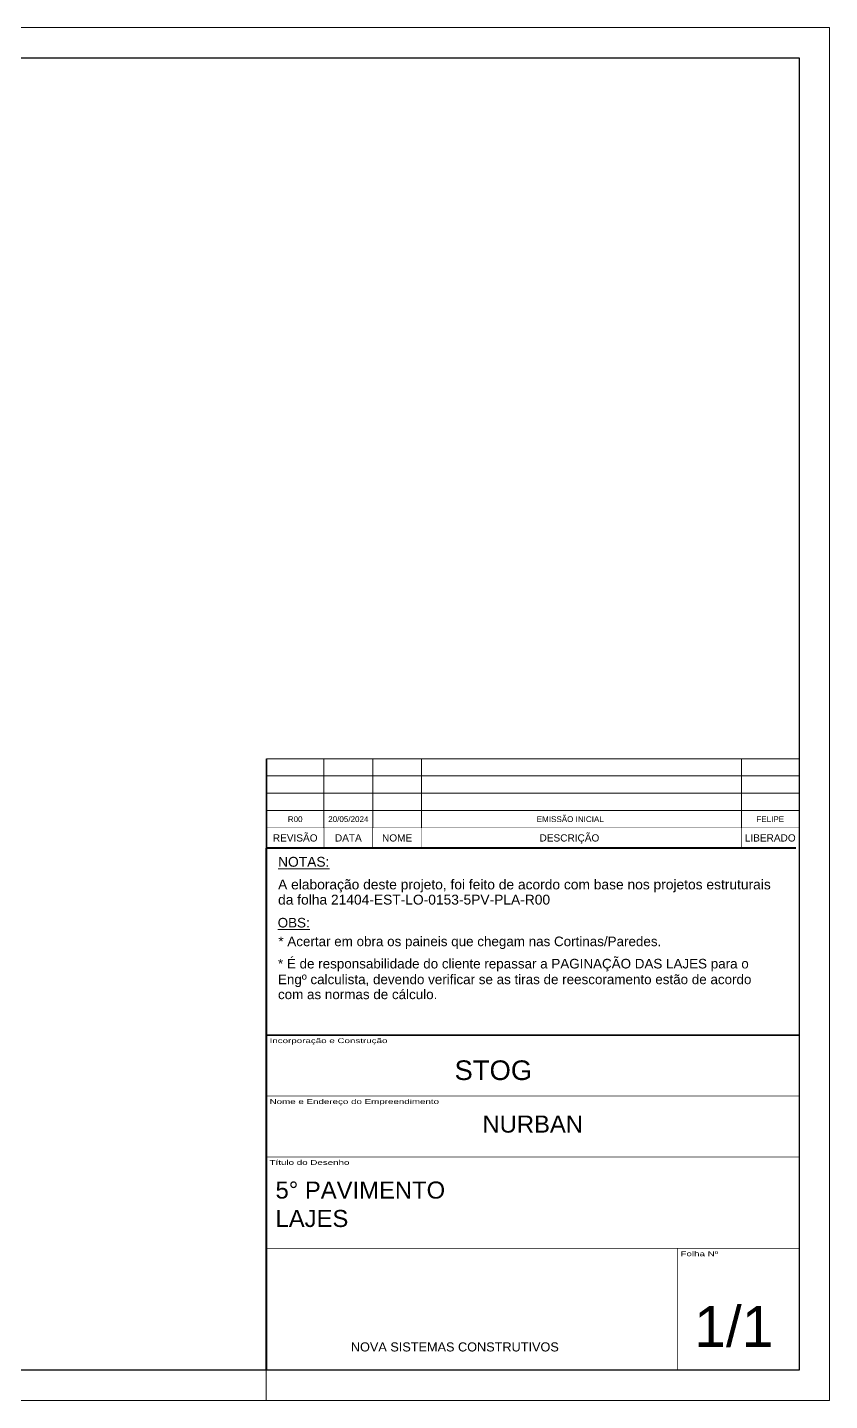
# Model space of a CAD drawing. Header units: millimetres. Extents: x 2454 to 6746, y 504 to 3252.
# Drawn here: x 5141 to 6746, y 504 to 3252 of the extents above; entities that cross this region are included whole.
import ezdxf
from ezdxf.enums import TextEntityAlignment as Align

# ---------------------------------------------------------------- set-up
doc = ezdxf.new("R2010")
doc.units = ezdxf.units.MM
for name, color, linetype, lineweight in [('CARIMBO', 255, 'Continuous', 9), ('FOLHA', 255, 'Continuous', 5), ('Folhas', 255, 'Continuous', 9)]:
    doc.layers.add(name, color=color, linetype=linetype, lineweight=lineweight)
doc.styles.add('ARIAL', font='arial.ttf')
doc.styles.add('Tecnologia', font='')
doc.styles.add('VERDANA', font='verdana.ttf', dxfattribs={"oblique": 15})
doc.styles.get('Tecnologia').set_extended_font_data('Forgotten Futurist')

# ---------------------------------------------------------------- blocks, each defined once
blk = doc.blocks.new('Carimbo Laje')
at = {"layer": 'CARIMBO', "color": 30}
for points, const_width in [([(124981.9, 144853.7), (123684.7, 144853.7), (123684.7, 144038.4)], 4.45), ([(123684.7, 144705.5), (124981.9, 144705.5)], 1.48), ([(123684.7, 144557.3), (124981.9, 144557.3)], 1.48), ([(123684.7, 144334.9), (124981.9, 144334.9)], 1.48), ([(124685.4, 144038.4), (124685.4, 144334.9)], 1.48), ([(123684.7, 144038.4), (124981.9, 144038.4)], 1.48)]:
    blk.add_lwpolyline(points, dxfattribs=dict(at, const_width=const_width))
at = {"color": 0, "linetype": 'Continuous', "ltscale": 5, "style": 'ARIAL'}
blk.add_text('NOVA SISTEMAS CONSTRUTIVOS', height=22.118, dxfattribs=at).set_placement((123890.4, 144083.7))
at = {"color": 7, "style": 'ARIAL'}
blk.add_attdef('INCORPORAÇÃO_E_CONTRUÇÃO', text='', height=45.7, dxfattribs=at).set_placement((124364.7, 144777.9), align=Align.MIDDLE_CENTER)
blk.add_attdef('NOME_DA_OBRA', text='', height=41.5, dxfattribs=at).set_placement((124333.3, 144616.6), align=Align.CENTER)
for tag, p in [('PAVIMENTO', (123706.9, 144455.9)), ('TIPO_DE_PROJETO', (123706.9, 144386.8))]:
    blk.add_attdef(tag, p, '', height=41.5, dxfattribs=at)
at = {"color": 7, "style": 'ARIAL', "oblique": 10}
blk.add_attdef('FOLHA_Nº', text='', height=111.2, dxfattribs=at).set_placement((124832.8, 144149.1), align=Align.CENTER)
at = {"layer": 'CARIMBO', "color": 7, "style": 'VERDANA'}
blk.add_attdef('ENDEREÇO', text='', height=14.8, dxfattribs=at).set_placement((124333.3, 144572.1), align=Align.CENTER)
at = {"layer": 'Folhas', "style": 'Tecnologia', "width": 1.5}
for s, p in [('Incorporação e Construção', (123692.5, 144846.3)), ('Nome e Endereço do Empreendimento', (123692.5, 144698.1)), ('Título do Desenho', (123692.5, 144549.8)), ('Folha Nº', (124693.1, 144327.5))]:
    blk.add_text(s, height=11.86, dxfattribs=at).set_placement(p, align=Align.TOP_LEFT)
blk = doc.blocks.new('Revisão Carimbo')
at = {"color": 30}
for p, q in [((0, 155), (925, 155)), ((100, 35), (100, 155)), ((184.66, 35), (184.66, 155)), ((269.32, 35), (269.32, 155)), ((825, 35), (825, 155)), ((0, 125), (925, 125)), ((0, 95), (925, 95)), ((0, 65), (925, 65))]:
    blk.add_line(p, q, dxfattribs=at)
for points, const_width in [([(0, 0), (0, 155)], 3), ([(0, 35), (925, 35)], 1), ([(100, 35), (100, 0)], 1), ([(184.66, 35), (184.66, 0)], 1), ([(269.32, 35), (269.32, 0)], 1), ([(825, 35), (825, 0)], 1), ([(0, 0), (920, 0)], 3)]:
    blk.add_lwpolyline(points, dxfattribs=dict(at, const_width=const_width))
at = {"color": 7, "style": 'ARIAL'}
for s, p in [('REVISÃO', (50, 17.5)), ('NOME', (226.99, 17.5)), ('DESCRIÇÃO', (526.27, 17.5)), ('LIBERADO', (875, 17.5)), ('DATA', (142.33, 17.5))]:
    blk.add_text(s, height=12.5, dxfattribs=at).set_placement(p, align=Align.MIDDLE_CENTER)
at = {"layer": 'CARIMBO', "color": 7, "style": 'ARIAL'}
for tag, p in [('REVISÃO_03', (50, 140)), ('DATA', (142.33, 140)), ('NOME', (226.99, 140)), ('LIBERADO', (875, 140)), ('REVISÃO_02', (50, 110)), ('DATA', (142.33, 110)), ('NOME', (226.99, 110)), ('LIBERADO', (875, 110)), ('REVISÃO_01', (50, 80)), ('DATA', (142.33, 80)), ('NOME', (226.99, 80)), ('LIBERADO', (875, 80)), ('REVISÃO_00', (50, 50)), ('DATA', (142.33, 50)), ('NOME', (226.99, 50)), ('LIBERADO', (875, 50))]:
    blk.add_attdef(tag, text='', height=10, dxfattribs=at).set_placement(p, align=Align.MIDDLE_CENTER)
for p in [(279.32, 140), (279.32, 110), (279.32, 80), (279.32, 50)]:
    blk.add_attdef('DESCRIÇÃO', text='', height=10, dxfattribs=at).set_placement(p, align=Align.MIDDLE_LEFT)

msp = doc.modelspace()

# ---------------------------------------------------------------- linework, layer by layer
at = {"color": 30}
for p, q in [((2606.6, 3191.05), (6685.08, 3191.05)), ((6685.08, 3191.05), (6685.08, 565.21)), ((6685.08, 565.21), (2606.6, 565.21))]:
    msp.add_line(p, q, dxfattribs=at)
at = {"layer": 'CARIMBO', "color": 30, "const_width": 3.65}
msp.add_lwpolyline([(5618.91, 1235.38), (5618.91, 1610)], dxfattribs=at)
at = {"layer": 'FOLHA'}
for p, q in [((2454.19, 3252.01), (6746.05, 3252.01)), ((6746.05, 3252.01), (6746.05, 504.25)), ((5618.22, 565.21), (5618.22, 504.25)), ((6746.05, 504.25), (2454.19, 504.25))]:
    msp.add_line(p, q, dxfattribs=at)

# ---------------------------------------------------------------- block references
at = {"layer": 'CARIMBO', "color": 1}
ref = msp.add_blockref('Revisão Carimbo', (5618.91, 1610), dxfattribs=dict(at, xscale=1.152505138133646, yscale=1.152505138133646, zscale=1.152505138133646))
ref.add_attrib('REVISÃO_00', 'R00', dxfattribs={"color": 1, "height": 11.525, "style": 'ARIAL'}).set_placement((5676.53, 1667.63), align=Align.MIDDLE_CENTER)
ref.add_attrib('DATA', '20/05/2024', dxfattribs={"color": 1, "height": 11.525, "style": 'ARIAL'}).set_placement((5782.94, 1667.63), align=Align.MIDDLE_CENTER)
ref.add_attrib('DESCRIÇÃO', '                                                 EMISSÃO INICIAL', dxfattribs={"color": 1, "height": 11.5251, "style": 'ARIAL'}).set_placement((5940.83, 1667.63), align=Align.MIDDLE_LEFT)
ref.add_attrib('LIBERADO', 'FELIPE', dxfattribs={"color": 1, "height": 11.525, "style": 'ARIAL'}).set_placement((6627.35, 1667.63), align=Align.MIDDLE_CENTER)
at = {"layer": 'CARIMBO', "linetype": 'ByBlock'}
ref = msp.add_blockref('Carimbo Laje', (-96039.34, -117822.02), dxfattribs=dict(at, xscale=0.8219144908905698, yscale=0.8219144908905698, zscale=0.8219144908905698))
ref.add_attrib('FOLHA_Nº', '  1/1', (6412.18, 611.7), dxfattribs={"layer": '0', "height": 81.442, "style": 'ARIAL'})
ref.add_attrib('TIPO_DE_PROJETO', 'LAJES', (5637.19, 851.55), dxfattribs={"layer": '0', "height": 34.118, "style": 'ARIAL'})
ref.add_attrib('PAVIMENTO', '5° PAVIMENTO', (5637.19, 908.4), dxfattribs={"layer": '0', "height": 34.1176, "style": 'ARIAL'})
ref.add_attrib('NOME_DA_OBRA', 'NURBAN', dxfattribs={"layer": '0', "height": 34.118, "style": 'ARIAL'}).set_placement((6152, 1040.42), align=Align.CENTER)
ref.add_attrib('INCORPORAÇÃO_E_CONTRUÇÃO', 'STOG', dxfattribs={"layer": '0', "height": 39.265, "style": 'ARIAL'}).set_placement((6073.16, 1184.91), align=Align.TOP_CENTER)

# ---------------------------------------------------------------- texts
at = {"layer": 'CARIMBO', "style": 'ARIAL'}
for s, height, p in [('%%UNOTAS:', 19.751, (5642.31, 1572.47)), ('A elaboração deste projeto, foi feito de acordo com base nos projetos estruturais', 19.7506, (5642.31, 1527.16)), ('da folha 21404-EST-LO-0153-5PV-PLA-R00', 19.7506, (5642.31, 1496.78)), ('%%UOBS:', 19.202, (5641.56, 1450.93)), ('* Acertar em obra os paineis que chegam nas Cortinas/Paredes.', 19.2019, (5642.92, 1413.52)), ('* É de responsabilidade do cliente repassar a PAGINAÇÃO DAS LAJES para o', 19.2019, (5642.09, 1368.93)), ('Engº calculista, devendo verificar se as tiras de reescoramento estão de acordo', 19.2019, (5642.09, 1337.46)), ('com as normas de cálculo.', 19.2019, (5642.09, 1307.51))]:
    msp.add_text(s, height=height, dxfattribs=at).set_placement(p)

doc.saveas('drawing.dxf')
